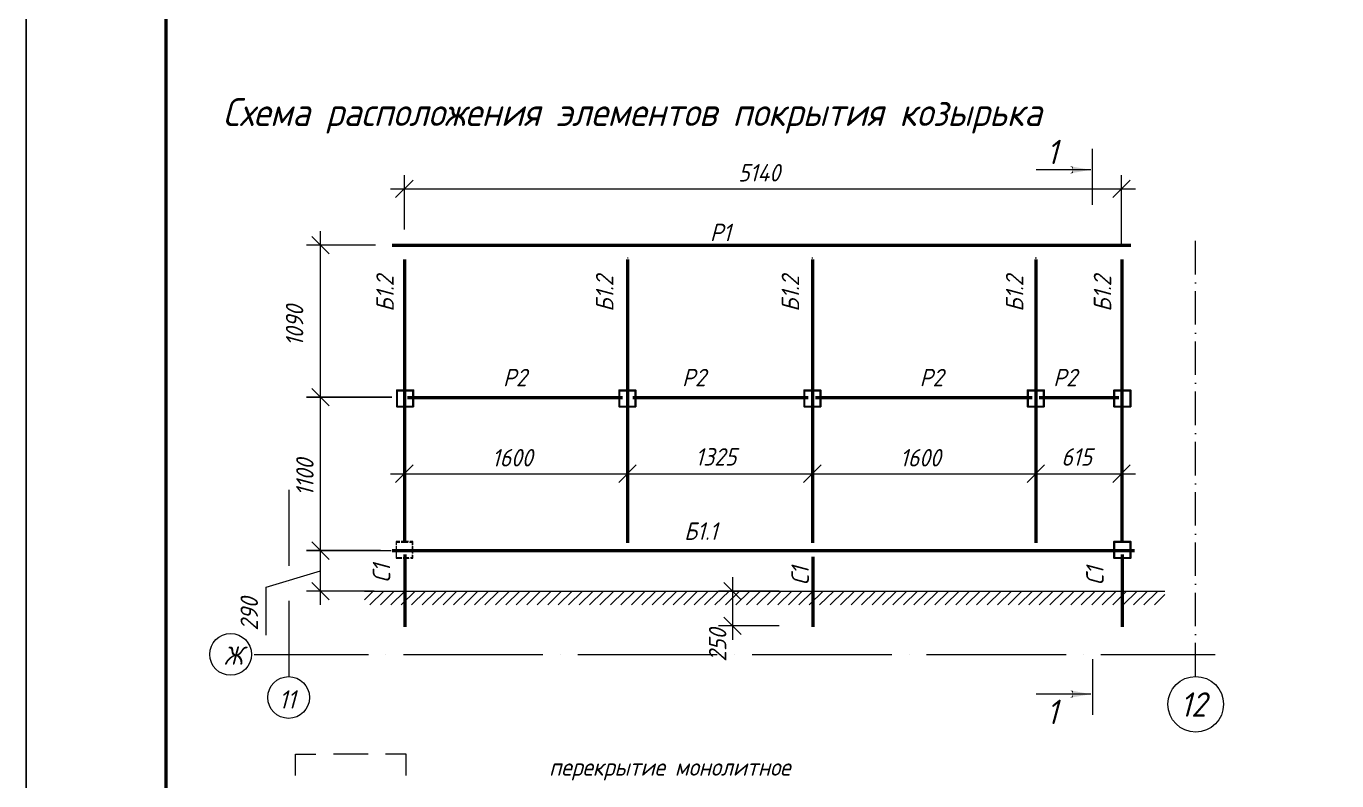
# Model space of a CAD drawing. Header units: millimetres. Extents: x 504091 to 2165846, y 135022 to 442887.
# Drawn here: x 885885 to 895278, y 273999 to 279405 of the extents above; entities that cross this region are included whole.
import ezdxf

# ---------------------------------------------------------------- set-up
doc = ezdxf.new("R2010")
doc.units = ezdxf.units.MM
doc.linetypes.add('ACAD_ISO10W100', pattern=[18, 12, -3, 0, -3])
for name, color, linetype in [('PDF _Геометрия', 7, 'Continuous'), ('PDF _Сплошная заливка', 7, 'Continuous'), ('PDF _Текст', 7, 'Continuous')]:
    doc.layers.add(name, color=color, linetype=linetype)
doc.styles.add('GOST 2.304_new', font='isocpeur.ttf', dxfattribs={"width": 0.9, "oblique": 15})

msp = doc.modelspace()

# ---------------------------------------------------------------- linework, layer by layer
at = {"layer": 'PDF _Геометрия', "lineweight": 25}
for points in [[(915555.2208, 263839.6699), (885884.779, 263839.6699), (885884.779, 284811.5782)], [(893743.2936, 276797.5437), (893736.9458, 276797.5437), (893679.8161, 276797.5437), (893679.8161, 276783.7903), (893679.8161, 276779.5584), (893679.8161, 276720.3128), (893679.8161, 276677.9944), (893736.9458, 276677.9944), (893743.2936, 276677.9944)], [(893743.2936, 276681.1683), (893736.9458, 276681.1683), (893684.0479, 276681.1683), (893684.0479, 276720.3128), (893684.0479, 276779.5584), (893684.0479, 276783.7903), (893684.0479, 276793.3119), (893736.9458, 276793.3119), (893743.2936, 276793.3119)], [(893744.3516, 276677.9944), (893800.4233, 276677.9944), (893800.4233, 276797.5437), (893744.3516, 276797.5437)], [(893744.3516, 276793.3119), (893796.1915, 276793.3119), (893796.1915, 276681.1683), (893744.3516, 276681.1683)], [(893734.8299, 276088.7116), (893734.8299, 276299.2453)], [(888595.2683, 276176.5222), (888595.2683, 276099.2912)], [(893743.2936, 275713.1364), (893736.9458, 275713.1364), (893679.8161, 275713.1364), (893679.8161, 275656.0067), (893679.8161, 275649.6589), (893679.8161, 275592.5292), (893695.6855, 275592.5292), (893754.9311, 275592.5292), (893760.2209, 275592.5292), (893800.4233, 275592.5292), (893800.4233, 275649.6589), (893800.4233, 275656.0067), (893800.4233, 275713.1364), (893744.3516, 275713.1364)], [(893744.3516, 275708.9046), (893796.1915, 275708.9046), (893796.1915, 275656.0067), (893796.1915, 275649.6589), (893796.1915, 275596.761), (893760.2209, 275596.761), (893754.9311, 275596.761), (893695.6855, 275596.761), (893684.0479, 275596.761), (893684.0479, 275649.6589), (893684.0479, 275656.0067), (893684.0479, 275708.9046), (893736.9458, 275708.9046), (893743.2936, 275708.9046)], [(891281.4245, 275357.6624), (890846.6036, 275357.6624)]]:
    msp.add_lwpolyline(points, dxfattribs=at)
at = {"layer": 'PDF _Геометрия', "lineweight": 50}
msp.add_lwpolyline([(886884.5496, 264089.3481), (915323.5279, 264089.3481), (915323.5279, 284582.0012), (886884.5496, 284582.0012)], close=True, dxfattribs=at)
at = {"layer": 'PDF _Геометрия', "lineweight": 9}
for points in [[(893527.4701, 278126.3394), (893527.4701, 278526.2476)], [(888595.2683, 277948.6024), (888595.2683, 278338.989)], [(893514.7746, 278376.0176), (893123.33, 278376.0176)], [(893734.8299, 277823.7633), (893734.8299, 278338.989)], [(888494.7622, 278239.5409), (893835.336, 278239.5409)], [(888657.6878, 278301.9605), (888531.7908, 278177.1214)], [(893672.4104, 278177.1214), (893797.2495, 278301.9605)], [(887993.29, 276647.3136), (887993.29, 277935.9069)], [(888055.7095, 277774.0393), (887930.8704, 277898.8783)], [(888388.9664, 277836.4588), (887892.7839, 277836.4588)], [(887993.29, 275548.0949), (887993.29, 276847.2678)], [(888657.6878, 276262.2168), (888531.7908, 276136.3197)], [(893672.4104, 276136.3197), (893797.2495, 276262.2168)], [(888494.7622, 276198.7393), (890294.3494, 276198.7393)], [(890094.3953, 276198.7393), (891618.9132, 276198.7393)], [(891418.9591, 276198.7393), (893220.6622, 276198.7393)], [(893020.708, 276198.7393), (893835.336, 276198.7393)], [(887767.9449, 276082.3638), (887767.9449, 275538.5733)], [(887993.29, 275258.2143), (887993.29, 275748.049)], [(888561.4136, 275713.1364), (888537.0806, 275713.1364), (888536.0226, 275713.1364), (888536.0226, 275689.8613)], [(888536.0226, 275679.2817), (888536.0226, 275656.0067), (888536.0226, 275644.3691)], [(888539.1965, 275687.7454), (888539.1965, 275708.9046), (888562.4716, 275708.9046)], [(888623.8332, 275713.1364), (888601.616, 275713.1364), (888595.2683, 275713.1364), (888570.9352, 275713.1364)], [(888571.9932, 275708.9046), (888595.2683, 275708.9046), (888601.616, 275708.9046), (888621.7172, 275708.9046)], [(888632.2968, 275708.9046), (888651.3401, 275708.9046), (888651.3401, 275687.7454)], [(888655.5719, 275689.8613), (888655.5719, 275713.1364), (888633.3548, 275713.1364)], [(888655.5719, 275626.3838), (888655.5719, 275649.6589), (888655.5719, 275656.0067), (888655.5719, 275679.2817)], [(888423.879, 275647.543), (887892.7839, 275647.543), (888501.11, 275647.543)], [(888536.0226, 275634.8475), (888536.0226, 275614.7463)], [(888536.0226, 275604.1667), (888536.0226, 275592.5292), (888537.0806, 275592.5292), (888550.834, 275592.5292), (888576.225, 275592.5292)], [(888539.1965, 275628.4997), (888539.1965, 275649.6589), (888539.1965, 275656.0067), (888539.1965, 275677.1658)], [(888576.225, 275596.761), (888550.834, 275596.761), (888539.1965, 275596.761), (888539.1965, 275617.9202)], [(888628.065, 275596.761), (888615.3695, 275596.761), (888610.0797, 275596.761), (888585.7467, 275596.761)], [(888585.7467, 275592.5292), (888610.0797, 275592.5292), (888615.3695, 275592.5292), (888630.1809, 275592.5292)], [(888651.3401, 275617.9202), (888651.3401, 275596.761), (888638.6446, 275596.761)], [(888640.7605, 275592.5292), (888655.5719, 275592.5292), (888655.5719, 275615.8042)], [(888651.3401, 275677.1658), (888651.3401, 275656.0067), (888651.3401, 275649.6589), (888651.3401, 275628.4997)], [(887605.0193, 275042.3908), (887605.0193, 275386.2273), (887993.29, 275502.6027)], [(887767.9449, 275413.7342), (887767.9449, 275413.7342)], [(887930.8704, 275420.0819), (888055.7095, 275295.2429)], [(891008.4713, 275295.2429), (890883.6322, 275420.0819)], [(890946.0517, 275458.1684), (890946.0517, 275007.4782)], [(888379.4448, 275357.6624), (887892.7839, 275357.6624)], [(888309.6195, 275357.6624), (894045.8697, 275357.6624)], [(888309.6195, 275295.2429), (888372.0391, 275357.6624)], [(888309.6195, 275357.6624), (894045.8697, 275357.6624)], [(888347.706, 275258.2143), (888447.1541, 275357.6624)], [(888422.8211, 275258.2143), (888522.2692, 275357.6624)], [(888497.9361, 275258.2143), (888597.3842, 275357.6624)], [(888571.9932, 275258.2143), (888672.4992, 275357.6624)], [(888647.1082, 275258.2143), (888747.6143, 275357.6624)], [(888722.2233, 275258.2143), (888822.7293, 275357.6624)], [(888797.3383, 275258.2143), (888896.7864, 275357.6624)], [(888872.4534, 275258.2143), (888971.9015, 275357.6624)], [(888947.5684, 275258.2143), (889047.0165, 275357.6624)], [(889022.6835, 275258.2143), (889122.1315, 275357.6624)], [(889096.7405, 275258.2143), (889197.2466, 275357.6624)], [(889171.8556, 275258.2143), (889272.3616, 275357.6624)], [(889246.9706, 275258.2143), (889347.4767, 275357.6624)], [(889322.0857, 275258.2143), (889422.5917, 275357.6624)], [(889397.2007, 275258.2143), (889496.6488, 275357.6624)], [(889472.3158, 275258.2143), (889571.7638, 275357.6624)], [(889547.4308, 275258.2143), (889646.8789, 275357.6624)], [(889622.5458, 275258.2143), (889721.9939, 275357.6624)], [(889696.6029, 275258.2143), (889797.109, 275357.6624)], [(889771.718, 275258.2143), (889872.224, 275357.6624)], [(889846.833, 275258.2143), (889947.3391, 275357.6624)], [(889921.9481, 275258.2143), (890022.4541, 275357.6624)], [(889997.0631, 275258.2143), (890096.5112, 275357.6624)], [(890072.1781, 275258.2143), (890171.6262, 275357.6624)], [(890147.2932, 275258.2143), (890246.7413, 275357.6624)], [(890222.4082, 275258.2143), (890321.8563, 275357.6624)], [(890296.4653, 275258.2143), (890396.9713, 275357.6624)], [(890371.5803, 275258.2143), (890472.0864, 275357.6624)], [(890446.6954, 275258.2143), (890547.2014, 275357.6624)], [(890521.8104, 275258.2143), (890622.3165, 275357.6624)], [(890596.9255, 275258.2143), (890696.3736, 275357.6624)], [(890672.0405, 275258.2143), (890771.4886, 275357.6624)], [(890747.1556, 275258.2143), (890846.6036, 275357.6624)], [(890821.2126, 275258.2143), (890921.7187, 275357.6624)], [(890896.3277, 275258.2143), (890996.8337, 275357.6624)], [(890971.4427, 275258.2143), (891071.9488, 275357.6624)], [(891046.5578, 275258.2143), (891147.0638, 275357.6624)], [(891121.6728, 275258.2143), (891221.1209, 275357.6624)], [(891196.7879, 275258.2143), (891296.2359, 275357.6624)], [(891271.9029, 275258.2143), (891371.351, 275357.6624)], [(891347.0179, 275258.2143), (891446.466, 275357.6624)], [(891421.075, 275258.2143), (891521.5811, 275357.6624)], [(891496.1901, 275258.2143), (891596.6961, 275357.6624)], [(891571.3051, 275258.2143), (891671.8112, 275357.6624)], [(891646.4202, 275258.2143), (891746.9262, 275357.6624)], [(891721.5352, 275258.2143), (891820.9833, 275357.6624)], [(891796.6502, 275258.2143), (891896.0983, 275357.6624)], [(891871.7653, 275258.2143), (891971.2134, 275357.6624)], [(891946.8803, 275258.2143), (892046.3284, 275357.6624)], [(892020.9374, 275258.2143), (892121.4435, 275357.6624)], [(892096.0525, 275258.2143), (892196.5585, 275357.6624)], [(892171.1675, 275258.2143), (892271.6735, 275357.6624)], [(892246.2825, 275258.2143), (892346.7886, 275357.6624)], [(892321.3976, 275258.2143), (892420.8457, 275357.6624)], [(892396.5126, 275258.2143), (892495.9607, 275357.6624)], [(892471.6277, 275258.2143), (892571.0757, 275357.6624)], [(892546.7427, 275258.2143), (892646.1908, 275357.6624)], [(892620.7998, 275258.2143), (892721.3058, 275357.6624)], [(892695.9148, 275258.2143), (892796.4209, 275357.6624)], [(892771.0299, 275258.2143), (892871.5359, 275357.6624)], [(892846.1449, 275258.2143), (892945.593, 275357.6624)], [(892921.26, 275258.2143), (893020.708, 275357.6624)], [(892996.375, 275258.2143), (893095.8231, 275357.6624)], [(893071.49, 275258.2143), (893170.9381, 275357.6624)], [(893145.5471, 275258.2143), (893246.0532, 275357.6624)], [(893220.6622, 275258.2143), (893321.1682, 275357.6624)], [(893295.7772, 275258.2143), (893396.2833, 275357.6624)], [(893370.8923, 275258.2143), (893471.3983, 275357.6624)], [(893446.0073, 275258.2143), (893545.4554, 275357.6624)], [(893521.1223, 275258.2143), (893620.5704, 275357.6624)], [(893596.2374, 275258.2143), (893695.6855, 275357.6624)], [(893671.3524, 275258.2143), (893770.8005, 275357.6624)], [(893745.4095, 275258.2143), (893845.9156, 275357.6624)], [(893820.5246, 275258.2143), (893921.0306, 275357.6624)], [(893895.6396, 275258.2143), (893996.1456, 275357.6624)], [(893970.7546, 275258.2143), (894045.8697, 275333.3294)], [(887767.9449, 275288.8951), (887767.9449, 274745.1045)], [(890883.6322, 275170.4038), (891008.4713, 275045.5647)], [(891281.4245, 275107.9842), (890846.6036, 275107.9842)], [(887518.2667, 274903.7982), (888338.1844, 274903.7982)], [(888463.0235, 274903.7982), (888463.0235, 274903.7982)], [(888587.8626, 274903.7982), (889587.6332, 274903.7982)], [(889712.4723, 274903.7982), (889712.4723, 274903.7982)], [(889838.3693, 274903.7982), (890837.082, 274903.7982)], [(890962.9791, 274903.7982), (890962.9791, 274903.7982)], [(891087.8181, 274903.7982), (892087.5888, 274903.7982)], [(892212.4279, 274903.7982), (892212.4279, 274903.7982)], [(892337.2669, 274903.7982), (893337.0376, 274903.7982)], [(893461.8767, 274903.7982), (893461.8767, 274903.7982)], [(893527.4701, 274869.9436), (893527.4701, 274470.0354)], [(893586.7157, 274903.7982), (894406.6335, 274903.7982)], [(893514.7746, 274619.2075), (893123.33, 274619.2075)], [(887814.495, 274036.2724), (887814.495, 274188.6184), (887961.5512, 274188.6184)], [(888336.0685, 274188.6184), (888086.3903, 274188.6184)], [(888607.9638, 274036.2724), (888607.9638, 274188.6184), (888460.9076, 274188.6184)]]:
    msp.add_lwpolyline(points, dxfattribs=at)
at = {"layer": 'PDF _Геометрия', "linetype": 'ACAD_ISO10W100', "lineweight": 9, "ltscale": 20}
msp.add_lwpolyline([(894265.925, 274746.1625), (894265.925, 277866.4145)], dxfattribs=at)
at = {"layer": 'PDF _Геометрия', "lineweight": 50}
for points in [[(888507.4577, 277836.4588), (893800.4233, 277836.4588)], [(888595.2683, 277732.7789), (888595.2683, 275702.5568)], [(890194.9013, 277732.7789), (890194.9013, 275702.5568)], [(891519.4652, 277732.7789), (891519.4652, 275702.5568)], [(893121.2141, 277732.7789), (893121.2141, 275702.5568)], [(893735.8879, 277732.7789), (893735.8879, 275702.5568)], [(888618.5434, 276745.7038), (890157.8728, 276745.7038)], [(890231.9298, 276745.7038), (891488.7844, 276745.7038)], [(891542.7402, 276745.7038), (893094.7651, 276745.7038)], [(893144.4892, 276745.7038), (893715.7867, 276745.7038)], [(888507.4577, 275647.543), (893827.9303, 275647.543)], [(888598.4422, 275620.0361), (888598.4422, 275102.6944)], [(891522.639, 275602.0508), (891522.639, 275102.6944)], [(893739.0618, 275620.0361), (893739.0618, 275102.6944)]]:
    msp.add_lwpolyline(points, dxfattribs=at)
at = {"layer": 'PDF _Геометрия', "lineweight": 20}
for points in [[(890190.6695, 277746.5323), (890192.7854, 277746.5323)], [(890194.9013, 277746.5323), (890198.0752, 277746.5323)], [(891515.2333, 277746.5323), (891518.4072, 277746.5323)], [(891519.4651, 277746.5323), (891522.639, 277746.5323)], [(893116.9822, 277746.5323), (893119.0982, 277746.5323)], [(893121.2141, 277746.5323), (893124.3879, 277746.5323)]]:
    msp.add_lwpolyline(points, dxfattribs=at)
at = {"layer": 'PDF _Геометрия', "lineweight": 9}
for points in [[(888055.7095, 276685.4001), (887930.8704, 276810.2392)], [(887892.7839, 276747.8197), (888505.3418, 276747.8197)], [(890131.4238, 276136.3197), (890257.3208, 276262.2168)], [(891455.9877, 276136.3197), (891581.8847, 276262.2168)], [(893057.7366, 276136.3197), (893182.5757, 276262.2168)], [(887930.8704, 275709.9625), (888055.7095, 275585.1234)]]:
    msp.add_lwpolyline(points, close=True, dxfattribs=at)
at = {"layer": 'PDF _Геометрия', "lineweight": 25}
for points in [[(888660.8617, 276677.9944), (888660.8617, 276720.3128), (888660.8617, 276779.5584), (888660.8617, 276783.7903), (888660.8617, 276797.5437), (888601.616, 276797.5437), (888595.2683, 276797.5437), (888540.2545, 276797.5437), (888540.2545, 276677.9944), (888595.2683, 276677.9944), (888601.616, 276677.9944)], [(888656.6299, 276681.1683), (888601.616, 276681.1683), (888595.2683, 276681.1683), (888544.4863, 276681.1683), (888544.4863, 276793.3119), (888595.2683, 276793.3119), (888601.616, 276793.3119), (888656.6299, 276793.3119), (888656.6299, 276783.7903), (888656.6299, 276779.5584), (888656.6299, 276720.3128)], [(890253.089, 276677.9944), (890253.089, 276720.3128), (890253.089, 276779.5584), (890253.089, 276783.7903), (890253.089, 276797.5437), (890194.9013, 276797.5437), (890187.4956, 276797.5437), (890133.5397, 276797.5437), (890133.5397, 276783.7903), (890133.5397, 276779.5584), (890133.5397, 276720.3128), (890133.5397, 276677.9944), (890187.4956, 276677.9944), (890194.9013, 276677.9944)], [(890248.8572, 276681.1683), (890194.9013, 276681.1683), (890187.4956, 276681.1683), (890136.7136, 276681.1683), (890136.7136, 276720.3128), (890136.7136, 276779.5584), (890136.7136, 276783.7903), (890136.7136, 276793.3119), (890187.4956, 276793.3119), (890194.9013, 276793.3119), (890248.8572, 276793.3119), (890248.8572, 276783.7903), (890248.8572, 276779.5584), (890248.8572, 276720.3128)], [(891578.7108, 276677.9944), (891578.7108, 276720.3128), (891578.7108, 276779.5584), (891578.7108, 276783.7903), (891578.7108, 276797.5437), (891522.639, 276797.5437), (891515.2333, 276797.5437), (891459.1615, 276797.5437), (891459.1615, 276783.7903), (891459.1615, 276779.5584), (891459.1615, 276720.3128), (891459.1615, 276677.9944), (891515.2333, 276677.9944), (891522.639, 276677.9944)], [(891575.5369, 276681.1683), (891522.639, 276681.1683), (891515.2333, 276681.1683), (891463.3934, 276681.1683), (891463.3934, 276720.3128), (891463.3934, 276779.5584), (891463.3934, 276783.7903), (891463.3934, 276793.3119), (891515.2333, 276793.3119), (891522.639, 276793.3119), (891575.5369, 276793.3119), (891575.5369, 276783.7903), (891575.5369, 276779.5584), (891575.5369, 276720.3128)], [(893180.4598, 276677.9944), (893180.4598, 276720.3128), (893180.4598, 276779.5584), (893180.4598, 276783.7903), (893180.4598, 276797.5437), (893124.388, 276797.5437), (893116.9823, 276797.5437), (893060.9105, 276797.5437), (893060.9105, 276783.7903), (893060.9105, 276779.5584), (893060.9105, 276720.3128), (893060.9105, 276677.9944), (893116.9823, 276677.9944), (893124.388, 276677.9944)], [(893176.2279, 276681.1683), (893124.388, 276681.1683), (893116.9823, 276681.1683), (893065.1423, 276681.1683), (893065.1423, 276720.3128), (893065.1423, 276779.5584), (893065.1423, 276783.7903), (893065.1423, 276793.3119), (893116.9823, 276793.3119), (893124.388, 276793.3119), (893176.2279, 276793.3119), (893176.2279, 276783.7903), (893176.2279, 276779.5584), (893176.2279, 276720.3128)], [(890193.8433, 276299.2453), (890193.8433, 276128.914)], [(891518.4072, 276299.2453), (891518.4072, 276117.2765)], [(893120.1561, 276299.2453), (893120.1561, 276141.6095)]]:
    msp.add_lwpolyline(points, close=True, dxfattribs=at)
at = {"layer": 'PDF _Геометрия', "lineweight": 20}
for centre, radius in [((887349.5227, 274904.3269), 149.7015), ((887765.2996, 274595.403), 149.7015), ((894266.4549, 274546.7382), 199.4261)]:
    msp.add_circle(centre, radius, dxfattribs=at)
at = {"layer": 'PDF _Сплошная заливка', "lineweight": 20, "transparency": 33554559}
for points in [[(893380.4139, 278392.9449), (893364.5445, 278402.4665), (893380.4139, 278399.2926)], [(893380.4139, 278351.6845), (893364.5445, 278349.5686), (893380.4139, 278359.0902)], [(893380.4139, 278392.9449), (893380.4139, 278399.2926), (893386.7616, 278376.0176)], [(893380.4139, 278399.2926), (893386.7616, 278376.0176), (893386.7616, 278398.2347)], [(893380.4139, 278359.0902), (893386.7616, 278353.8004), (893386.7616, 278376.0176)], [(893380.4139, 278351.6845), (893380.4139, 278359.0902), (893386.7616, 278353.8004)], [(893386.7616, 278353.8004), (893386.7616, 278398.2347), (893514.7746, 278376.0176)], [(893380.4139, 274637.1928), (893364.5445, 274645.6564), (893380.4139, 274643.5405)], [(893380.4139, 274595.9324), (893364.5445, 274593.8165), (893380.4139, 274602.2801)], [(893380.4139, 274637.1928), (893380.4139, 274643.5405), (893386.7616, 274619.2075)], [(893380.4139, 274643.5405), (893386.7616, 274619.2075), (893386.7616, 274642.4826)], [(893380.4139, 274602.2801), (893386.7616, 274596.9904), (893386.7616, 274619.2075)], [(893380.4139, 274595.9324), (893380.4139, 274602.2801), (893386.7616, 274596.9904)], [(893386.7616, 274596.9904), (893386.7616, 274642.4826), (893514.7746, 274619.2075)]]:
    msp.add_solid(points, dxfattribs=at)

# ---------------------------------------------------------------- texts
at = {"layer": 'PDF _Текст', "lineweight": 20, "attachment_point": 7, "style": 'GOST 2.304_new'}
for s, insert, char_height in [('Схема расположения элементов покрытия козырька', (887292.9216, 278635.7793), 199.979314), ('1', (893197.3871, 278416.22), 174.9821), ('5140', (890987.3121, 278292.4237), 124.98688), ('Р1', (890785.2421, 277865.0237), 125.03005), ('Р2', (889301.9845, 276825.0506), 125.03005), ('Р2', (890585.2879, 276825.0506), 125.03005), ('Р2', (892287.5429, 276825.0506), 125.03005), ('Р2', (893244.9952, 276825.0506), 125.03005), ('1600', (889221.5796, 276250.5641), 124.98688), ('1325', (890680.5042, 276256.8266), 124.98688), ('1600', (892146.8345, 276250.5641), 124.98688), ('615', (893303.1829, 276255.8539), 124.98688), ('Б1.1', (890600.0994, 275724.7739), 125.03005), ('Ж', (887301.3852, 274829.7412), 131.3051), ('11', (887696.0037, 274515.5276), 131.3051), ('1', (893197.3871, 274404.4419), 174.9821), ('12', (894154.8394, 274457.3399), 175.04267), ('перекрытие монолитное', (889632.0675, 274000.9145), 125.030048)]:
    msp.add_mtext(s, dxfattribs=dict(at, insert=insert, char_height=char_height))
at = {"layer": 'PDF _Текст', "lineweight": 20, "attachment_point": 7, "rotation": 90, "style": 'GOST 2.304_new'}
for s, insert, char_height in [('Б1.2', (888519.0953, 277359.3196), 125.03005), ('Б1.2', (890093.3373, 277359.3196), 125.03005), ('Б1.2', (891424.2489, 277359.3196), 125.03005), ('Б1.2', (893031.2876, 277359.3196), 125.03005), ('Б1.2', (893660.7728, 277359.3196), 125.03005), ('1090', (887870.582, 277111.7573), 124.98688), ('1100', (887944.639, 276037.9296), 124.98688), ('С1', (888493.7043, 275417.966), 125.03005), ('С1', (891494.0742, 275399.9807), 125.03005), ('С1', (893606.817, 275399.9807), 125.03005), ('290', (887545.7887, 275074.1296), 124.98688), ('250', (890902.6906, 274851.9583), 124.98688)]:
    msp.add_mtext(s, dxfattribs=dict(at, insert=insert, char_height=char_height))

doc.saveas('drawing.dxf')
